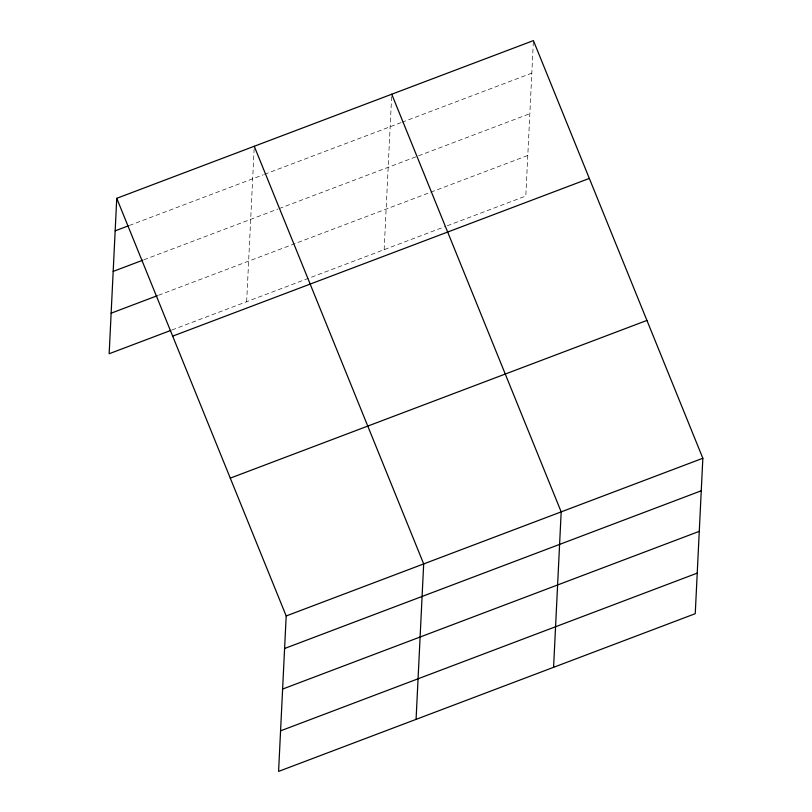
<?xml version="1.0" encoding="UTF-8"?>
<svg xmlns="http://www.w3.org/2000/svg" width="812" height="812" viewBox="0 0 812 812"><rect width="100%" height="100%" fill="white"/><g stroke="black" fill="none" stroke-linecap="round" stroke-linejoin="round"><path stroke-width="0.61" stroke-dasharray="4.06 3.04" d="M246.655 301.709L254.197 147.52M384.147 249.66L391.688 95.471M533.352 41.848L525.811 196.037L446.712 225.98M129.392 225.462L263.332 174.763M264.519 174.316L400.783 122.734M401.96 122.287L531.819 73.131M143.998 259.738L277.937 209.039M279.125 208.593L529.84 113.69M158.553 295.243L527.79 155.478M171.982 329.976L445.534 226.426"/><path stroke-width="1.22" d="M116.755 198.311L286.189 615.963L278.587 771.4L695.245 613.689L702.847 458.252L533.413 40.6L116.755 198.311L109.153 353.748L170.794 330.423M416.079 719.351L423.681 563.914L254.257 146.272M553.581 667.312L561.183 511.875L391.749 94.222M115.172 230.841L128.205 225.909M113.183 271.401L142.821 260.185M111.142 313.188L157.366 295.69M172.672 336.138L589.329 178.427M230.273 478.136L646.931 320.425M286.189 615.963L702.847 458.252M284.596 648.494L701.253 490.783M282.617 689.053L699.274 531.342M280.566 730.841L697.224 573.13"/></g></svg>
